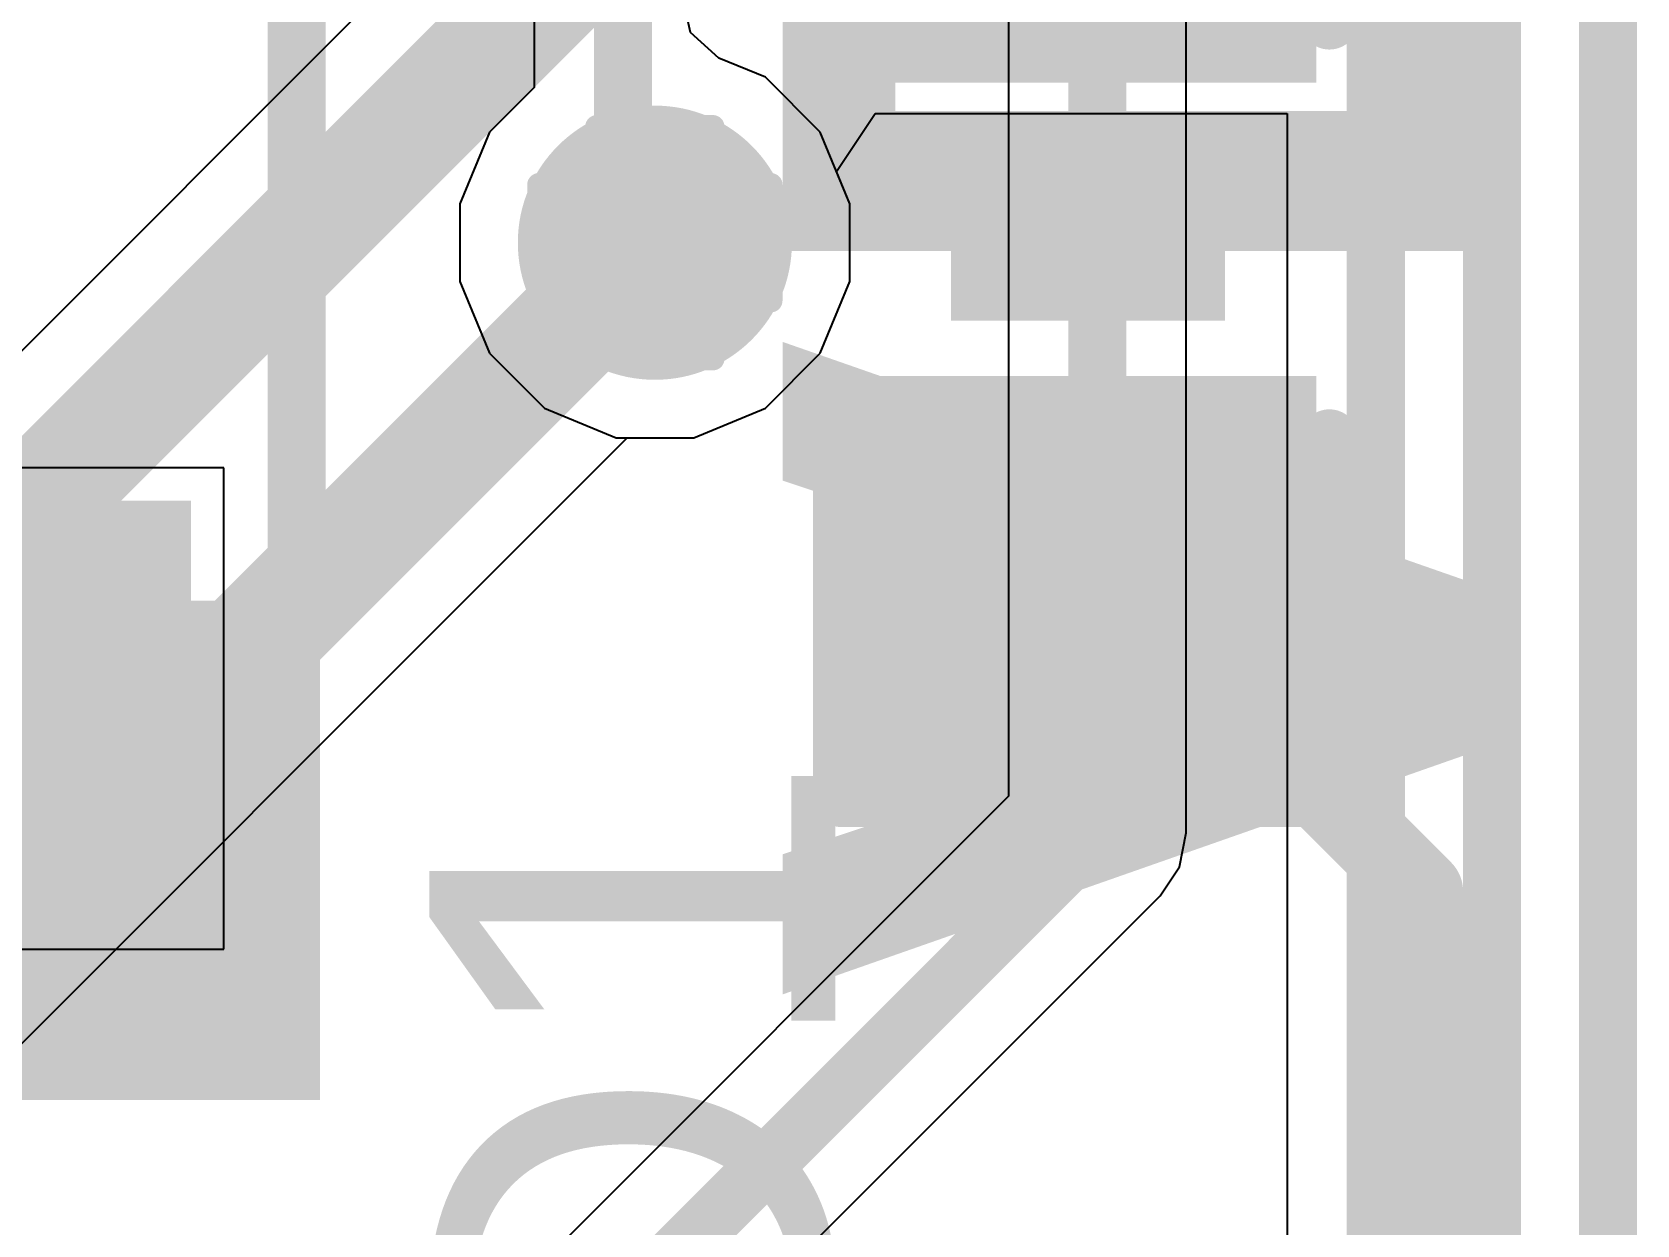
# Model space of a CAD drawing. Header units: inches. Extents: x -25 to 271, y -41 to 15.
# Drawn here: x 63.627 to 67.14, y -19.491 to -16.881 of the extents above; entities that cross this region are included whole.
import ezdxf

# ---------------------------------------------------------------- set-up
doc = ezdxf.new("R2010")
doc.units = ezdxf.units.IN
for name, color, linetype in [('Bottom Layer', 5, 'Continuous'), ('Bottom Overlay', 54, 'Continuous'), ('Drill Drawing', 1, 'Continuous'), ('Top Glue Points', 56, 'Continuous'), ('Top Layer', 1, 'Continuous'), ('Top Overlay', 2, 'Continuous'), ('Top Paste', 8, 'Continuous'), ('Top Solder', 216, 'Continuous'), ('Via Holes', 16, 'Continuous')]:
    doc.layers.add(name, color=color, linetype=linetype)
doc.styles.add('Arial', font='', dxfattribs={"height": 0.2})
doc.styles.add('Arial_Bold', font='', dxfattribs={"height": 0.2})
doc.styles.get('Arial').set_extended_font_data('Arial')
doc.styles.get('Arial_Bold').set_extended_font_data('Arial', bold=True)

# ---------------------------------------------------------------- blocks, each defined once
blk = doc.blocks.new('CAP_0603_39')
at = {"layer": 'Top Layer'}
for points in [[(-0.3809999999999999, 0.4445), (-0.3809999999999999, -0.4445), (-1.143, -0.4445), (-1.143, 0.4445)], [(1.143, 0.4445), (1.143, -0.4445), (0.3809999999999999, -0.4445), (0.3809999999999999, 0.4445)]]:
    blk.add_hatch(color=1, dxfattribs=at).paths.add_polyline_path(points)
at = {"layer": 'Top Paste'}
for points in [[(-0.3809999999999999, 0.4445), (-0.3809999999999999, -0.4445), (-1.143, -0.4445), (-1.143, 0.4445)], [(1.143, 0.4445), (1.143, -0.4445), (0.3809999999999999, -0.4445), (0.3809999999999999, 0.4445)]]:
    blk.add_hatch(color=8, dxfattribs=at).paths.add_polyline_path(points)
at = {"layer": 'Top Solder'}
for points in [[(-0.3210001199999999, 0.50449988), (-0.3210001199999999, -0.50449988), (-1.20299988, -0.50449988), (-1.20299988, 0.50449988)], [(1.20299988, 0.50449988), (1.20299988, -0.50449988), (0.3210001199999999, -0.50449988), (0.3210001199999999, 0.50449988)]]:
    blk.add_hatch(color=216, dxfattribs=at).paths.add_polyline_path(points)
at = {"layer": 'Top Overlay'}
for points in [[(-0.4571999999999999, 0.5334, 0.127, 0.127, 0), (-1.2446, 0.5334, 0.127, 0.127, 0)], [(-1.2446, -0.5334, 0.127, 0.127, 0), (-1.2446, 0.5334, 0.127, 0.127, 0)], [(1.2446, 0.5334, 0.127, 0.127, 0), (0.4571999999999999, 0.5334, 0.127, 0.127, 0)], [(1.2446, -0.5334, 0.127, 0.127, 0), (1.2446, 0.5334, 0.127, 0.127, 0)], [(-0.4571999999999999, -0.5334, 0.127, 0.127, 0), (-1.2446, -0.5334, 0.127, 0.127, 0)], [(1.2446, -0.5334, 0.127, 0.127, 0), (0.4571999999999999, -0.5334, 0.127, 0.127, 0)]]:
    blk.add_lwpolyline(points, format="xyseb", dxfattribs=at)
for points in [[(-1.27635, 0.5334, 0.0635, 0.0635, 1), (-1.21285, 0.5334, 0.0635, 0.0635, 1)], [(-1.27635, 0.5334, 0.0635, 0.0635, 1), (-1.21285, 0.5334, 0.0635, 0.0635, 1)], [(-0.4889499999999999, 0.5334, 0.0635, 0.0635, 1), (-0.42545, 0.5334, 0.0635, 0.0635, 1)], [(0.42545, 0.5334, 0.0635, 0.0635, 1), (0.4889499999999999, 0.5334, 0.0635, 0.0635, 1)], [(1.21285, 0.5334, 0.0635, 0.0635, 1), (1.27635, 0.5334, 0.0635, 0.0635, 1)], [(1.21285, 0.5334, 0.0635, 0.0635, 1), (1.27635, 0.5334, 0.0635, 0.0635, 1)], [(-1.27635, -0.5334, 0.0635, 0.0635, 1), (-1.21285, -0.5334, 0.0635, 0.0635, 1)], [(-1.27635, -0.5334, 0.0635, 0.0635, 1), (-1.21285, -0.5334, 0.0635, 0.0635, 1)], [(-0.4889499999999999, -0.5334, 0.0635, 0.0635, 1), (-0.42545, -0.5334, 0.0635, 0.0635, 1)], [(0.42545, -0.5334, 0.0635, 0.0635, 1), (0.4889499999999999, -0.5334, 0.0635, 0.0635, 1)], [(1.21285, -0.5334, 0.0635, 0.0635, 1), (1.27635, -0.5334, 0.0635, 0.0635, 1)], [(1.21285, -0.5334, 0.0635, 0.0635, 1), (1.27635, -0.5334, 0.0635, 0.0635, 1)]]:
    blk.add_lwpolyline(points, format="xyseb", close=True, dxfattribs=at)
blk = doc.blocks.new('SOD_323_59')
at = {"layer": 'Top Layer'}
for points in [[(-0.74999977, -0.4500003700000001), (-1.55000071, -0.4500003699999999), (-1.55000071, 0.4500003700000001), (-0.74999977, 0.4500003699999999)], [(1.55000071, -0.4500003700000001), (0.74999977, -0.4500003699999999), (0.74999977, 0.4500003700000001), (1.55000071, 0.4500003699999999)]]:
    blk.add_hatch(color=1, dxfattribs=at).paths.add_polyline_path(points)
at = {"layer": 'Top Overlay'}
for points in [[(-2.0066, 0.4826), (-0.9143999999999999, 0.4826), (-0.9143999999999999, 0.7874), (-2.0066, 0.7874)], [(-2.0066, -0.508), (-1.5748, -0.508), (-1.5748, 0.508), (-2.0066, 0.508)], [(-2.0066, -0.7874), (-0.9143999999999999, -0.7874), (-0.9143999999999999, -0.4826), (-2.0066, -0.4826)]]:
    blk.add_hatch(color=2, dxfattribs=at).paths.add_polyline_path(points)
at = {"layer": 'Top Paste'}
for points in [[(-0.74999977, -0.4500003700000001), (-1.55000071, -0.4500003699999999), (-1.55000071, 0.4500003700000001), (-0.74999977, 0.4500003699999999)], [(1.55000071, -0.4500003700000001), (0.74999977, -0.4500003699999999), (0.74999977, 0.4500003700000001), (1.55000071, 0.4500003699999999)]]:
    blk.add_hatch(color=8, dxfattribs=at).paths.add_polyline_path(points)
at = {"layer": 'Top Solder'}
for points in [[(-0.69499861, -0.50500153), (-1.60500187, -0.5050015299999998), (-1.60500187, 0.50500153), (-0.69499861, 0.5050015299999998)], [(1.60500187, -0.50500153), (0.69499861, -0.5050015299999998), (0.69499861, 0.50500153), (1.60500187, 0.5050015299999998)]]:
    blk.add_hatch(color=216, dxfattribs=at).paths.add_polyline_path(points)
at = {"layer": 'Top Overlay'}
for points in [[(-0.9143999999999999, 0.7366, 0.127, 0.127, 0), (0.9397999999999999, 0.7366, 0.127, 0.127, 0)], [(0.9397999999999999, 0.7366, 0.127, 0.127, 0), (0.9397999999999999, 0.5588, 0.127, 0.127, 0)], [(0.9397999999999999, -0.5588, 0.127, 0.127, 0), (0.9397999999999999, -0.7366, 0.127, 0.127, 0)], [(-0.9143999999999999, -0.7366, 0.127, 0.127, 0), (0.9397999999999999, -0.7366, 0.127, 0.127, 0)]]:
    blk.add_lwpolyline(points, format="xyseb", dxfattribs=at)
for points in [[(-0.9461499999999999, 0.7366, 0.0635, 0.0635, 1), (-0.88265, 0.7366, 0.0635, 0.0635, 1)], [(0.9080499999999999, 0.7366, 0.0635, 0.0635, 1), (0.9715499999999999, 0.7366, 0.0635, 0.0635, 1)], [(0.9080499999999999, 0.7366, 0.0635, 0.0635, 1), (0.9715499999999999, 0.7366, 0.0635, 0.0635, 1)], [(0.9080499999999999, 0.5588, 0.0635, 0.0635, 1), (0.9715499999999999, 0.5588, 0.0635, 0.0635, 1)], [(0.9080499999999999, -0.5588, 0.0635, 0.0635, 1), (0.9715499999999999, -0.5588, 0.0635, 0.0635, 1)], [(-0.9461499999999999, -0.7366, 0.0635, 0.0635, 1), (-0.88265, -0.7366, 0.0635, 0.0635, 1)], [(0.9080499999999999, -0.7366, 0.0635, 0.0635, 1), (0.9715499999999999, -0.7366, 0.0635, 0.0635, 1)], [(0.9080499999999999, -0.7366, 0.0635, 0.0635, 1), (0.9715499999999999, -0.7366, 0.0635, 0.0635, 1)]]:
    blk.add_lwpolyline(points, format="xyseb", close=True, dxfattribs=at)

msp = doc.modelspace()

# ---------------------------------------------------------------- hatches: boundary and pattern name
at = {"layer": 'Bottom Layer'}
h = msp.add_hatch(color=5, dxfattribs=at)
edge = h.paths.add_edge_path()
edge.add_arc((64.99004273999999, -17.34194652), 0.2999994, 0, 360)
at = {"layer": 'Top Glue Points'}
msp.add_hatch(color=56, dxfattribs=at).paths.add_polyline_path([(65.638172, -17.112996), (65.638172, -17.512792), (66.23812, -17.512792), (66.23812, -17.112996)])
at = {"layer": 'Top Layer'}
h = msp.add_hatch(color=1, dxfattribs=at)
edge = h.paths.add_edge_path()
edge.add_arc((64.99004273999999, -17.34194652), 0.2999994, 0, 360)
at = {"layer": 'Via Holes'}
h = msp.add_hatch(color=7, dxfattribs=at)
edge = h.paths.add_edge_path()
edge.add_arc((64.99004273999999, -17.34194652), 0.1499997, 0, 360)

# ---------------------------------------------------------------- linework, layer by layer
at = {"layer": 'Bottom Layer'}
for p, q in [((66.15295126, -18.6336813), (66.15295126, -15.95498206)), ((65.76448873999999, -16.02657958), (65.76448873999999, -18.55324204)), ((64.53642414, -16.64584428), (62.7235347, -18.45873372)), ((65.06782262, -16.88192966), (65.04744674, -16.78794458)), ((65.13020755999999, -16.9378249), (65.06782262, -16.88192966)), ((65.23191677999999, -16.97995588), (65.13020755999999, -16.9378249)), ((65.35203338, -17.10007248), (65.23191677999999, -16.97995588)), ((65.41704213999999, -17.25701146), (65.35203338, -17.10007248)), ((65.41704213999999, -17.42688158), (65.41704213999999, -17.25701146)), ((65.35203338, -17.58382056), (65.41704213999999, -17.42688158)), ((65.23191677999999, -17.70393716), (65.35203338, -17.58382056)), ((65.0749778, -17.76894592), (65.23191677999999, -17.70393716)), ((64.67176803999999, -18.0264689), (64.92929102, -17.76894592)), ((64.92929102, -17.76894592), (65.0749778, -17.76894592)), ((62.4341398, -20.2640946), (64.67176042, -18.02647398)), ((64.67176042, -18.02647398), (64.67176803999999, -18.0264689)), ((65.76448873999999, -18.55324204), (64.06242712, -20.25530112)), ((66.13816592, -18.70802202), (66.15295379999999, -18.633694)), ((66.15295379999999, -18.633694), (66.15295126, -18.6336813)), ((66.09606287999999, -18.77103688), (66.13816592, -18.70802202)), ((64.33711287999999, -20.52998688), (66.09605526, -18.77104196)), ((66.09605526, -18.77104196), (66.09606287999999, -18.77103688))]:
    msp.add_line(p, q, dxfattribs=at)
for points in [[(65.95872, -18.633694, 0.127, 0.127, 0), (65.95872, -15.94612508, 0.127, 0.127, 0)], [(53.4005155, -28.1480006, 0.254, 0.254, 0), (64.7954, -16.7531161, 0.254, 0.254, 0)], [(64.4886442, -17.84334506, 0.254, 0.254, 0), (64.99004273999999, -17.34194652, 0.254, 0.254, 0)], [(53.62998672000001, -28.70199999999999, 0.254, 0.254, 0), (64.48864166, -17.84334506, 0.254, 0.254, 0)], [(64.48864166, -17.84334506, 0.254, 0.254, 0), (64.4886442, -17.84334506, 0.254, 0.254, 0)], [(63.59652, -20.995894, 0.127, 0.127, 0), (65.95872, -18.633694, 0.127, 0.127, 0)]]:
    msp.add_lwpolyline(points, format="xyseb", dxfattribs=at)
for points in [[(64.92654274, -17.34194652, 0.127, 0.127, 1), (65.05354274, -17.34194652, 0.127, 0.127, 1)], [(64.42514166, -17.84334506, 0.127, 0.127, 1), (64.55214166, -17.84334506, 0.127, 0.127, 1)], [(64.42514166, -17.84334506, 0.127, 0.127, 1), (64.55214166, -17.84334506, 0.127, 0.127, 1)], [(64.4251442, -17.84334506, 0.127, 0.127, 1), (64.5521442, -17.84334506, 0.127, 0.127, 1)], [(64.4251442, -17.84334506, 0.127, 0.127, 1), (64.5521442, -17.84334506, 0.127, 0.127, 1)], [(65.92697, -18.633694, 0.0635, 0.0635, 1), (65.99047, -18.633694, 0.0635, 0.0635, 1)], [(65.92697, -18.633694, 0.0635, 0.0635, 1), (65.99047, -18.633694, 0.0635, 0.0635, 1)]]:
    msp.add_lwpolyline(points, format="xyseb", close=True, dxfattribs=at)
at = {"layer": 'Drill Drawing'}
for points in [[(64.86304274, -17.21494652, 0.0508, 0.0508, 0), (64.86304274, -17.08794652, 0.0508, 0.0508, 0)], [(64.86304274, -17.08794652, 0.0508, 0.0508, 0), (65.11704273999999, -17.08794652, 0.0508, 0.0508, 0)], [(65.11704273999999, -17.21494652, 0.0508, 0.0508, 0), (65.11704273999999, -17.08794652, 0.0508, 0.0508, 0)], [(64.73604274, -17.46894652, 0.0508, 0.0508, 0), (64.73604274, -17.21494652, 0.0508, 0.0508, 0)], [(64.73604274, -17.21494652, 0.0508, 0.0508, 0), (64.86304274, -17.21494652, 0.0508, 0.0508, 0)], [(65.11704273999999, -17.21494652, 0.0508, 0.0508, 0), (65.24404274, -17.21494652, 0.0508, 0.0508, 0)], [(65.24404274, -17.46894652, 0.0508, 0.0508, 0), (65.24404274, -17.21494652, 0.0508, 0.0508, 0)], [(64.73604274, -17.46894652, 0.0508, 0.0508, 0), (64.86304274, -17.46894652, 0.0508, 0.0508, 0)], [(64.86304274, -17.59594652, 0.0508, 0.0508, 0), (64.86304274, -17.46894652, 0.0508, 0.0508, 0)], [(65.11704273999999, -17.46894652, 0.0508, 0.0508, 0), (65.24404274, -17.46894652, 0.0508, 0.0508, 0)], [(65.11704273999999, -17.59594652, 0.0508, 0.0508, 0), (65.11704273999999, -17.46894652, 0.0508, 0.0508, 0)], [(64.86304274, -17.59594652, 0.0508, 0.0508, 0), (65.11704273999999, -17.59594652, 0.0508, 0.0508, 0)]]:
    msp.add_lwpolyline(points, format="xyseb", dxfattribs=at)
for points in [[(64.85034273999999, -17.08794652, 0.0254, 0.0254, 1), (64.87574273999999, -17.08794652, 0.0254, 0.0254, 1)], [(64.85034273999999, -17.08794652, 0.0254, 0.0254, 1), (64.87574273999999, -17.08794652, 0.0254, 0.0254, 1)], [(65.10434273999999, -17.08794652, 0.0254, 0.0254, 1), (65.12974274, -17.08794652, 0.0254, 0.0254, 1)], [(65.10434273999999, -17.08794652, 0.0254, 0.0254, 1), (65.12974274, -17.08794652, 0.0254, 0.0254, 1)], [(64.72334273999999, -17.21494652, 0.0254, 0.0254, 1), (64.74874274, -17.21494652, 0.0254, 0.0254, 1)], [(64.72334273999999, -17.21494652, 0.0254, 0.0254, 1), (64.74874274, -17.21494652, 0.0254, 0.0254, 1)], [(64.85034273999999, -17.21494652, 0.0254, 0.0254, 1), (64.87574273999999, -17.21494652, 0.0254, 0.0254, 1)], [(64.85034273999999, -17.21494652, 0.0254, 0.0254, 1), (64.87574273999999, -17.21494652, 0.0254, 0.0254, 1)], [(65.10434273999999, -17.21494652, 0.0254, 0.0254, 1), (65.12974274, -17.21494652, 0.0254, 0.0254, 1)], [(65.10434273999999, -17.21494652, 0.0254, 0.0254, 1), (65.12974274, -17.21494652, 0.0254, 0.0254, 1)], [(65.23134274, -17.21494652, 0.0254, 0.0254, 1), (65.25674273999999, -17.21494652, 0.0254, 0.0254, 1)], [(65.23134274, -17.21494652, 0.0254, 0.0254, 1), (65.25674273999999, -17.21494652, 0.0254, 0.0254, 1)], [(64.72334273999999, -17.46894652, 0.0254, 0.0254, 1), (64.74874274, -17.46894652, 0.0254, 0.0254, 1)], [(64.72334273999999, -17.46894652, 0.0254, 0.0254, 1), (64.74874274, -17.46894652, 0.0254, 0.0254, 1)], [(64.85034273999999, -17.46894652, 0.0254, 0.0254, 1), (64.87574273999999, -17.46894652, 0.0254, 0.0254, 1)], [(64.85034273999999, -17.46894652, 0.0254, 0.0254, 1), (64.87574273999999, -17.46894652, 0.0254, 0.0254, 1)], [(65.10434273999999, -17.46894652, 0.0254, 0.0254, 1), (65.12974274, -17.46894652, 0.0254, 0.0254, 1)], [(65.10434273999999, -17.46894652, 0.0254, 0.0254, 1), (65.12974274, -17.46894652, 0.0254, 0.0254, 1)], [(65.23134274, -17.46894652, 0.0254, 0.0254, 1), (65.25674273999999, -17.46894652, 0.0254, 0.0254, 1)], [(65.23134274, -17.46894652, 0.0254, 0.0254, 1), (65.25674273999999, -17.46894652, 0.0254, 0.0254, 1)], [(64.85034273999999, -17.59594652, 0.0254, 0.0254, 1), (64.87574273999999, -17.59594652, 0.0254, 0.0254, 1)], [(64.85034273999999, -17.59594652, 0.0254, 0.0254, 1), (64.87574273999999, -17.59594652, 0.0254, 0.0254, 1)], [(65.10434273999999, -17.59594652, 0.0254, 0.0254, 1), (65.12974274, -17.59594652, 0.0254, 0.0254, 1)], [(65.10434273999999, -17.59594652, 0.0254, 0.0254, 1), (65.12974274, -17.59594652, 0.0254, 0.0254, 1)]]:
    msp.add_lwpolyline(points, format="xyseb", close=True, dxfattribs=at)
at = {"layer": 'Top Layer'}
for p, q in [((64.72586749999999, -16.44613424), (64.72586749999999, -17.00225708)), ((64.72586749999999, -17.00225708), (64.62805209999999, -17.10007248)), ((65.38758322, -17.18589654), (65.47244208, -17.058894)), ((65.47244208, -17.058894), (66.37408873999999, -17.058894)), ((66.37408873999999, -17.058894), (66.37408873999999, -20.9014949)), ((64.62805209999999, -17.10007248), (64.56304334, -17.25701146)), ((65.41704213999999, -17.25701146), (65.38758322, -17.18589654)), ((64.56304334, -17.25701146), (64.56304334, -17.42688158)), ((65.41704213999999, -17.42688158), (65.41704213999999, -17.25701146)), ((64.56304334, -17.42688158), (64.62805209999999, -17.58382056)), ((65.35203338, -17.58382056), (65.41704213999999, -17.42688158)), ((64.62805209999999, -17.58382056), (64.7481687, -17.70393716)), ((65.23191677999999, -17.70393716), (65.35203338, -17.58382056)), ((64.7481687, -17.70393716), (64.90510768, -17.76894592)), ((65.0749778, -17.76894592), (65.23191677999999, -17.70393716)), ((64.90510768, -17.76894592), (65.0749778, -17.76894592)), ((64.0465191, -17.83429504), (62.8925209, -17.83429504)), ((64.0465191, -18.88829344), (64.0465191, -17.83429504)), ((62.8925209, -18.88829344), (64.0465191, -18.88829344))]:
    msp.add_line(p, q, dxfattribs=at)
for points in [[(67.07632, -22.14372, 0.127, 0.127, 0), (67.07632, -15.02811066, 0.127, 0.127, 0)], [(66.82231999999999, -22.99208, 0.127, 0.127, 0), (66.82231999999999, -15.13332, 0.127, 0.127, 0)], [(66.56832, -21.4040974, 0.127, 0.127, 0), (66.56832, -15.23873, 0.127, 0.127, 0)], [(64.92009876, -17.27200254, 0.127, 0.127, 0), (64.92009876, -16.44613424, 0.127, 0.127, 0)], [(64.92009876, -17.27200254, 0.127, 0.127, 0), (64.99004273999999, -17.34194652, 0.127, 0.127, 0)]]:
    msp.add_lwpolyline(points, format="xyseb", dxfattribs=at)
for points in [[(64.88834875999999, -17.27200254, 0.0635, 0.0635, 1), (64.95184876, -17.27200254, 0.0635, 0.0635, 1)], [(64.88834875999999, -17.27200254, 0.0635, 0.0635, 1), (64.95184876, -17.27200254, 0.0635, 0.0635, 1)], [(64.95829274, -17.34194652, 0.0635, 0.0635, 1), (65.02179274, -17.34194652, 0.0635, 0.0635, 1)]]:
    msp.add_lwpolyline(points, format="xyseb", close=True, dxfattribs=at)
at = {"layer": 'Top Overlay'}
for points in [[(66.46672, -18.557494, 0.1778, 0.1778, 0), (66.67038735999999, -18.76116136, 0.1778, 0.1778, 0)], [(66.67038735999999, -19.76229728, 0.1778, 0.1778, 0), (66.67038735999999, -18.76116136, 0.1778, 0.1778, 0)]]:
    msp.add_lwpolyline(points, format="xyseb", dxfattribs=at)
for points in [[(66.42227, -18.557494, 0.08889999999999999, 0.08889999999999999, 1), (66.51116999999999, -18.557494, 0.08889999999999999, 0.08889999999999999, 1)], [(66.62593736, -18.76116136, 0.08889999999999999, 0.08889999999999999, 1), (66.71483735999999, -18.76116136, 0.08889999999999999, 0.08889999999999999, 1)], [(66.62593736, -18.76116136, 0.08889999999999999, 0.08889999999999999, 1), (66.71483735999999, -18.76116136, 0.08889999999999999, 0.08889999999999999, 1)]]:
    msp.add_lwpolyline(points, format="xyseb", close=True, dxfattribs=at)

# ---------------------------------------------------------------- block references
for name, p, rotation in [('SOD_323_59', (63.46952, -17.211294), 90), ('CAP_0603_39', (65.93332, -17.312894), 270)]:
    msp.add_blockref(name, p, dxfattribs=dict(rotation=rotation))

# ---------------------------------------------------------------- texts
at = {"layer": 'Bottom Overlay', "style": 'Arial_Bold', "text_generation_flag": 2}
msp.add_text('ADC2', height=1.524, rotation=270, dxfattribs=at).set_placement((65.26952148, -19.04012702))
at = {"layer": 'Top Overlay', "style": 'Arial'}
msp.add_text('D1', height=0.889, rotation=90, dxfattribs=at).set_placement((65.38535563999999, -20.03604578))

doc.saveas('drawing.dxf')
